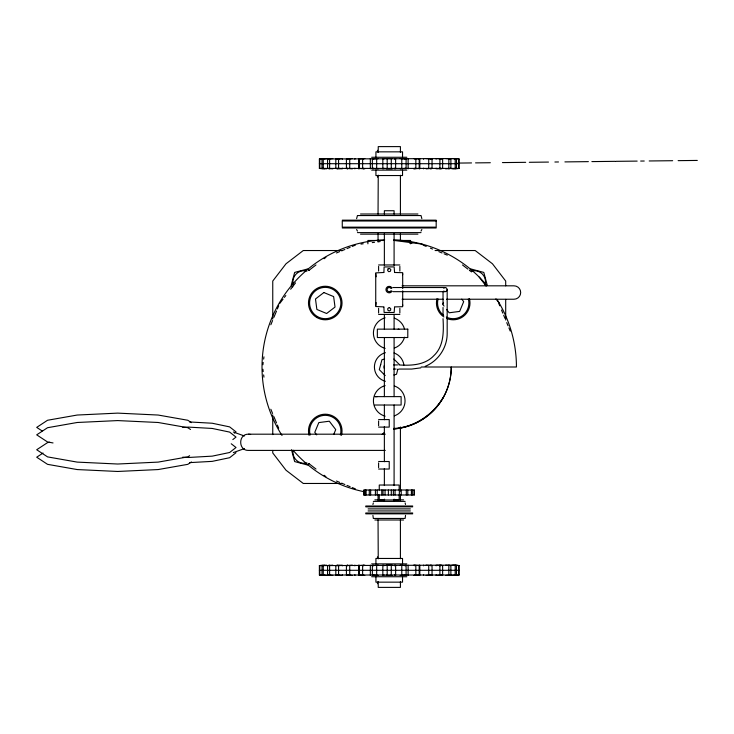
<?xml version="1.0" encoding="UTF-8"?>
<svg xmlns="http://www.w3.org/2000/svg" width="734" height="734" viewBox="0 0 734 734"><rect width="100%" height="100%" fill="white"/><g stroke="black" fill="none" stroke-linecap="round" stroke-linejoin="round"><path stroke-width="1.1" d="M375.735 305.665L376.129 302.591M402.663 274.7L402.718 273.718M262.9 364.743L263.194 362.477M263.644 359.091L263.937 356.825M380.561 364.926L380.689 364.468M392.938 287.526L445.107 287.526C447.768 287.425 447.758 291.765 445.107 291.664L392.947 291.664M372.918 504.478L373.331 502.937M405.535 515.369L405.122 518.452L373.331 518.452L372.918 515.369M270.837 324.749L272.589 320.538M273.892 317.372L276.516 311.06M277.388 308.95L278.691 305.794M333.704 434.482L335.732 429.601L329.3 421.215L318.822 422.591L314.776 432.354L316.703 434.867M397.773 369.532L397.892 369.074L396.507 374.276L393.837 374.991M443.538 302.454L442.73 304.399L444.015 306.078M356.614 218.631L357.44 215.548L421.022 215.548L421.848 218.631M421.022 231.063L421.848 229.522M372.358 168.848L372.358 158.553M406.095 168.848L406.095 158.553M372.358 575.447L372.358 565.152M406.095 575.447L406.095 565.152M279.562 303.683L283.04 299.16M284.425 297.353L285.81 295.545M290.664 289.214L295.527 282.884M442.941 398.012C432.381 415.16 413.903 427.619 393.507 428.463M359.256 168.848L359.256 158.553M419.206 168.848L419.206 158.553M359.256 575.447L359.256 565.152M419.206 575.447L419.206 565.152M469.375 270.552L470.944 268.983L483.807 272.424L487.248 285.287M309.087 463.448L307.518 465.017L294.655 461.576L291.499 449.786M382.203 434.427L384.194 432.565M234.412 433.115L236.009 431.867L229.632 426.885L212.218 423.234L189.555 421.958M232.825 439.574L236.009 437.088L229.632 432.097L212.218 428.445L188.418 427.105L182.757 427.427M236.009 452.722L229.632 457.713L212.218 461.365L189.555 462.631M308.73 270.525L315.969 264.965M324.107 258.726L325.914 257.34M443.648 288.132L445.107 287.526M43.031 453.043L36.7 457.209L47.545 464.338L77.189 469.558L117.679 471.467L158.168 469.558L187.812 464.338L191.427 461.961M189.62 455.695L187.812 456.887L158.168 462.108L117.679 464.016L77.189 462.108L47.545 456.887L36.7 449.749L47.545 442.62L49.747 442.235M425.215 366.349C438.235 361.045 447.254 347.586 447.171 333.52L447.171 289.6M386.203 158.553L392.25 158.553M386.203 168.848L392.25 168.848M386.203 565.152L392.25 565.152M386.203 575.447L392.25 575.447M347.457 168.848L346.42 168.407L346.42 158.984L347.457 158.553M431.005 168.848L432.042 168.407L432.042 158.984L431.005 158.553M347.457 575.447L346.42 575.016L346.42 565.593L347.457 565.152M431.005 575.447L432.042 575.016L432.042 565.593L431.005 565.152M336.447 252.973L339.603 251.661M341.714 250.789L344.87 249.487M346.98 248.615L350.136 247.303M352.247 246.431L355.403 245.119M233.329 452.584L244.45 448.593M372.67 158.984L378.276 158.553M400.186 168.848L405.792 168.407M372.67 565.593L378.276 565.152M400.186 575.447L405.792 575.016M384.616 359.009L381.955 359.724L379.294 369.661L385.203 375.569M337.484 168.848L335.823 168.407L335.823 158.984L337.484 158.553M440.969 168.848L442.63 168.407L442.63 158.984L440.969 158.553M337.484 575.447L335.823 575.016L335.823 565.593L337.484 565.152M440.969 575.447L442.63 575.016L442.63 565.593L440.969 565.152M358.88 158.984L364.78 158.553M413.682 168.848L419.582 168.407M358.88 565.593L364.78 565.152M413.682 575.447L419.582 575.016M420.802 367.853L411.664 369.064L398.947 369.064M329.777 168.848L327.566 168.407L327.566 158.984L329.777 158.553M448.685 168.848L450.887 168.407L450.887 158.984L448.685 158.553M329.777 575.447L327.566 575.016L327.566 565.593L329.777 565.152M448.685 575.447L450.887 575.016L450.887 565.593L448.685 565.152M346.42 158.984L352.348 158.553M426.105 168.848L432.042 168.407M346.42 565.593L352.348 565.152M426.105 575.447L432.042 575.016M324.667 168.848L322.006 168.407L322.006 158.984L324.667 158.553M453.796 168.848L456.456 168.407L456.456 158.984L453.796 158.553M324.667 575.447L322.006 575.016L322.006 565.593L324.667 565.152M453.796 575.447L456.456 575.016L456.456 565.593L453.796 565.152M335.823 158.984L341.53 158.553M436.923 168.848L442.63 168.407M335.823 565.593L341.53 565.152M436.923 575.447L442.63 575.016M319.382 158.984L456.08 158.553L459.08 158.984L459.08 168.407L319.382 168.407L319.382 158.984L323.006 158.553M319.382 565.593L456.08 565.152L459.08 565.593L459.08 575.016L319.382 575.016L319.382 565.593L323.006 565.152M327.566 158.984L332.796 158.553M445.657 168.848L450.887 168.407M455.456 168.848L459.08 168.407M327.566 565.593L332.796 565.152M445.657 575.447L450.887 575.016M455.456 575.447L459.08 575.016M322.006 158.984L326.529 158.553M451.924 168.848L456.456 168.407M322.006 565.593L326.529 565.152M451.924 575.447L456.456 575.016M360.972 244.092L363.238 243.789M372.276 242.605L374.542 242.303M377.927 241.862L380.184 241.559M385.277 434.189L248.523 434.189C238.1 433.794 238.1 450.804 248.523 450.41L385.277 450.41M323.006 168.848L319.382 168.407M455.456 158.553L459.08 158.984M323.006 575.447L319.382 575.016M455.456 565.152L459.08 565.593M451.924 158.553L456.456 158.984M326.529 168.848L322.006 168.407M451.924 565.152L456.456 565.593M326.529 575.447L322.006 575.016M445.657 158.553L450.887 158.984M332.796 168.848L327.566 168.407M375.193 396.635L375.799 396.626M445.657 565.152L450.887 565.593M332.796 575.447L327.566 575.016M436.923 158.553L442.63 158.984M457.933 163.086L471.54 162.93M475.559 162.884L490.34 162.728M502.432 162.59L525.691 162.333M529.287 162.297L548.481 162.076M554.895 162.012L558.491 161.966M564.914 161.902L588.374 161.636M591.879 161.599L615.138 161.342M615.808 161.333L637.158 161.104M640.663 161.058L644.241 161.021M649.205 160.966L672.656 160.709M678.133 160.645L697.3 160.434M341.53 168.848L335.823 168.407M436.923 565.152L442.63 565.593M341.53 575.447L335.823 575.016M398.131 329.153L398.966 329.144M413.682 158.553L419.582 158.984M426.105 158.553L432.042 158.984M352.348 168.848L346.42 168.407M364.78 168.848L358.88 168.407M413.682 565.152L419.582 565.593M426.105 565.152L432.042 565.593M352.348 575.447L346.42 575.016M364.78 575.447L358.88 575.016M400.186 158.553L405.792 158.984M378.276 168.848L372.67 168.407M376.028 396.635L377.349 396.626M400.186 565.152L405.792 565.593M378.276 575.447L372.67 575.016M371.643 157.269L406.819 157.269M319.382 163.7L358.651 163.7M358.88 163.7L419.582 163.7M419.811 163.7L459.08 163.7M371.643 170.123L406.819 170.123M360.522 214.007L417.94 214.007M342.264 220.172L436.189 220.172M342.264 227.98L436.189 227.98M357.44 232.605L421.022 232.605M360.522 234.146L417.94 234.146M383.708 240.468L367.899 240.468L367.899 243.816M394.754 240.468L410.563 240.468L410.563 243.816M342.503 250.533L303.28 250.533L286.012 263.781L272.754 281.049L272.754 319.134M435.069 250.533L475.182 250.533L492.45 263.781L505.698 281.049L505.698 285.838M378.606 264.965L399.856 264.965M383.919 272.488L375.735 272.883L375.735 306.509L383.919 306.895M394.543 272.488L402.663 272.681L402.718 288.572M402.067 285.82L513.974 285.82A6.707 6.707 0 0 1 520.681 292.527A6.707 6.707 0 0 1 513.974 299.233L446.566 299.233M402.067 299.233L443.143 299.233M394.543 306.895L402.663 306.702L402.718 290.811M378.606 314.418L399.856 314.418M393.608 364.936L397.516 364.936M398.957 364.936C411.068 365.761 424.913 365.193 433.822 355.696C443.932 346.237 443.74 331.392 443.033 318.666M421.206 367L516.442 367A127.211 127.211 0 0 0 497.046 299.49M393.608 369.064L396.131 369.064M374.78 396.635L401.113 396.626L401.113 405.021L374.78 405.021M378.606 419.582L389.231 419.582L389.231 427.105L378.606 427.105M378.606 461.512L389.231 461.512L389.231 469.035L378.606 469.035M342.503 483.467L303.28 483.467L286.012 470.219L272.754 452.951L272.754 450.447M363.926 490.009L414.371 490.009L414.371 494.991L363.926 494.991M374.872 499.854L384.653 499.854M393.809 499.854L403.581 499.854M373.331 501.395L405.122 501.395M365.752 506.02L412.71 506.02M365.752 506.836L412.71 506.836M368.092 508.891L410.361 508.891M368.092 510.947L410.361 510.947M365.752 513.002L412.71 513.002M365.752 513.828L412.71 513.828M374.872 519.993L403.581 519.993M371.643 563.877L406.819 563.877M319.382 570.3L358.651 570.3M358.88 570.3L419.582 570.3M419.811 570.3L459.08 570.3M371.643 576.731L406.819 576.731M182.757 457.163L188.418 457.484L212.218 456.144L229.632 452.502L236.009 447.511L231.228 443.767M393.773 240.385L422.151 244.119M409.572 243.046L411.829 243.349M445.107 291.664L443.639 291.059M248.523 434.189L250.624 434.464M53.041 442.941L47.545 441.978L36.7 434.84L47.545 427.711L77.189 422.49L117.679 420.582L158.168 422.49L187.812 427.711L190.519 429.491M233.329 432.014L244.45 435.996M423.059 245.119L426.215 246.431M430.427 248.175L432.537 249.046M438.849 251.661L442.015 252.973M444.116 253.845L447.281 255.157M336.447 481.027L339.603 482.339M341.714 483.211L344.87 484.513M346.98 485.385L350.136 486.697M352.247 487.569L355.403 488.881M191.427 422.637L187.812 420.261L158.168 415.04L117.679 413.123L77.189 415.04L47.545 420.261L36.7 427.39L42.122 430.95M462.493 264.965L467.916 269.13M469.723 270.525L471.531 271.91M308.73 463.475L315.969 469.035M324.107 475.274L325.914 476.66M309.087 270.552L307.518 268.983L294.655 272.424L291.205 285.287L292.774 286.856M393.837 359.009L399.168 364.339M479.183 277.048L486.156 286.132M495.909 298.848L499.395 303.39M461.75 299.133L463.686 301.646L459.64 311.409L449.162 312.785L446.593 309.436M356.614 229.522L357.44 231.063M498.891 303.683L499.762 305.794M501.515 310.005L502.818 313.161M503.689 315.271L505.001 318.428M506.744 322.639L508.056 325.804M508.928 327.905L510.231 331.071M270.837 409.251L272.589 413.462M273.892 416.628L276.516 422.94M277.388 425.05L278.691 428.206M405.122 502.937L405.535 504.478M376.129 276.791L375.735 273.718M262.9 369.257L263.194 371.523M263.644 374.909L263.937 377.175M402.663 304.683L402.718 305.665M505.698 299.389L505.698 320.015M458.649 158.984L458.649 168.407M458.649 565.593L458.649 575.016M455.19 158.984L455.19 168.407M455.19 565.593L455.19 575.016M448.841 158.984L448.841 168.407M448.841 565.593L448.841 575.016M443.033 291.765L443.033 304.096M443.033 307.509L443.033 314.858M440.565 158.553L440.565 159.223M440.565 168.169L440.565 168.848M440.565 565.152L440.565 565.831M440.565 574.777L440.565 575.447M439.895 158.984L439.895 168.407M439.895 565.593L439.895 575.016M439.446 158.553L439.446 159.223M439.446 168.169L439.446 168.848M439.446 565.152L439.446 565.831M439.446 574.777L439.446 575.447M436.134 158.553L436.134 159.223M436.134 168.169L436.134 168.848M436.134 565.152L436.134 565.831M436.134 574.777L436.134 575.447M430.766 158.553L430.766 159.223M430.766 168.169L430.766 168.848M430.766 565.152L430.766 565.831M430.766 574.777L430.766 575.447M428.729 158.984L428.729 168.407M428.729 565.593L428.729 575.016M423.582 158.553L423.582 159.223M423.582 168.169L423.582 168.848M423.582 565.152L423.582 565.831M423.582 574.777L423.582 575.447M419.811 158.553L419.811 168.848M419.811 565.152L419.811 575.447M415.839 158.984L415.839 168.407M415.839 565.593L415.839 575.016M414.903 158.553L414.903 159.223M414.903 168.169L414.903 168.848M414.903 565.152L414.903 565.831M414.903 574.777L414.903 575.447M414.104 490.009L414.104 494.991M412.324 490.009L412.324 494.991M411.407 490.009L411.407 494.991M408.132 158.553L408.132 168.848M408.132 565.152L408.132 575.447M407.783 490.009L407.783 494.991M406.306 490.009L406.306 494.991M405.095 158.553L405.095 159.223M405.095 168.169L405.095 168.848M405.095 565.152L405.095 565.831M405.095 574.777L405.095 575.447M402.535 157.269L402.535 151.846L375.927 151.846L375.927 157.269M402.535 170.123L402.535 175.545L375.927 175.545L375.927 170.123M402.535 563.877L402.535 558.455L375.927 558.455L375.927 563.877M402.535 576.731L402.535 582.154L375.927 582.154L375.927 576.731M401.782 158.984L401.782 168.407M401.782 565.593L401.782 575.016M401.223 490.009L401.223 494.991M400.415 152.342L400.415 146.607L378.239 146.607L378.239 152.323M400.415 175.252L400.415 214.209M400.415 233.687L400.415 240.568M400.415 426.977L400.415 491.147M400.415 494.578L400.415 500.313M400.415 519.791L400.415 558.748M400.415 581.658L400.415 587.393L378.239 587.393L378.239 581.677M399.856 266.369L399.856 271.094M399.856 308.298L399.856 313.023M399.351 490.009L399.351 494.991M399.168 490.009L399.168 485.027L379.258 485.027L379.258 490.009M399.177 494.991L399.177 499.973L379.249 499.973L379.249 494.991M395.626 158.553L395.626 168.848M395.626 565.152L395.626 575.447M395.057 490.009L395.057 494.991M394.598 158.553L394.598 159.223M394.598 168.169L394.598 168.848M394.543 272.094L394.149 266.901L384.111 266.947L383.919 272.094M394.543 307.289L394.149 312.491L384.111 312.436L383.919 307.289M394.598 565.152L394.598 565.831M394.598 574.777L394.598 575.447M394.094 214.154L394.094 210.731L384.368 210.731L384.368 214.154M394.094 233.504L394.094 265.387M394.094 314.336L394.094 329.144M394.094 337.53L394.094 396.626M394.094 405.021L394.094 485.532M394.094 499.138L394.094 501.405M393.369 490.009L393.369 494.991M391.277 158.984L391.277 168.407M391.295 490.009L391.295 494.991M391.277 565.593L391.277 575.016M388.369 490.009L388.369 494.991M387.185 158.984L387.185 168.407M387.185 565.593L387.185 575.016M385.056 490.009L385.056 494.991M384.368 233.504L384.368 265.387M384.368 314.336L384.368 329.144M384.368 337.53L384.368 396.626M384.368 405.021L384.368 419.756M384.368 426.564L384.368 461.714M384.368 468.521L384.368 485.532M384.368 499.138L384.368 501.405M383.864 158.553L383.864 159.223M383.864 168.169L383.864 168.848M383.864 565.152L383.864 565.831M383.864 574.777L383.864 575.447M383.02 490.009L383.02 494.991M382.836 158.553L382.836 168.848M382.836 565.152L382.836 575.447M381.763 490.009L381.763 494.991M378.606 266.369L378.606 271.094M378.606 308.298L378.606 313.023M378.606 420.977L378.606 425.702M378.606 462.906L378.606 467.631M378.239 175.16L378.047 214.126M378.239 558.84L378.047 519.874M378.047 233.623L378.047 241.642M378.047 494.643L378.047 500.377M377.478 150.268L377.478 151.846M377.478 175.545L377.478 177.123M377.478 556.877L377.478 558.455M377.478 582.154L377.478 583.732M377.203 490.009L377.203 494.991M376.67 158.984L376.67 168.407M376.67 565.593L376.67 575.016M375.404 490.009L375.404 494.991M373.367 158.553L373.367 159.223M373.367 168.169L373.367 168.848M373.367 565.152L373.367 565.831M373.367 574.777L373.367 575.447M370.642 490.009L370.642 494.991M370.331 158.553L370.331 168.848M370.331 565.152L370.331 575.447M369.294 490.009L369.294 494.991M366.101 490.009L366.101 494.991M365.339 490.009L365.339 494.991M363.559 158.553L363.559 159.223M363.559 168.169L363.559 168.848M363.559 565.152L363.559 565.831M363.559 574.777L363.559 575.447M362.624 158.984L362.624 168.407M362.624 565.593L362.624 575.016M358.651 158.553L358.651 168.848M358.651 565.152L358.651 575.447M354.88 158.553L354.88 159.223M354.88 168.169L354.88 168.848M354.88 565.152L354.88 565.831M354.88 574.777L354.88 575.447M349.733 158.984L349.733 168.407M349.733 565.593L349.733 575.016M347.696 158.553L347.696 159.223M347.696 168.169L347.696 168.848M347.696 565.152L347.696 565.831M347.696 574.777L347.696 575.447M342.328 158.553L342.328 159.223M342.328 168.169L342.328 168.848M342.328 565.152L342.328 565.831M342.328 574.777L342.328 575.447M339.007 158.553L339.007 159.223M339.007 168.169L339.007 168.848M339.007 565.152L339.007 565.831M339.007 574.777L339.007 575.447M338.567 158.984L338.567 168.407M338.567 565.593L338.567 575.016M337.888 158.553L337.888 159.223M337.888 168.169L337.888 168.848M337.888 565.152L337.888 565.831M337.888 574.777L337.888 575.447M329.612 158.984L329.612 168.407M329.612 565.593L329.612 575.016M323.272 158.984L323.272 168.407M323.272 565.593L323.272 575.016M319.804 158.984L319.804 168.407M319.804 565.593L319.804 575.016M272.754 414.866L272.754 434.611M384.212 368.349A5.193 5.193 0 0 1 384.212 365.651M392.002 291.214A3.239 3.239 0 0 1 387.112 292.077A3.239 3.239 0 0 1 387.112 287.113A3.239 3.239 0 0 1 392.002 287.976M390.662 291.059A2.064 2.064 0 0 1 387.736 291.059A2.064 2.064 0 0 1 387.736 288.132A2.064 2.064 0 0 1 390.662 288.132M391.396 290.866A2.541 2.541 0 0 1 390.993 291.398M390.47 291.802A2.541 2.541 0 0 1 389.855 292.049M387.928 287.389A2.541 2.541 0 0 1 388.534 287.141M389.855 287.141A2.541 2.541 0 0 1 390.47 287.389M390.993 287.792A2.541 2.541 0 0 1 391.396 288.324M393.543 428.876A62.023 62.023 0 0 0 451.254 367L451.254 367.11A62.023 62.023 0 0 1 393.543 428.986M404.507 337.2A15.809 15.809 0 0 1 394.332 348.072M385.139 348.375A15.809 15.809 0 0 1 385.139 317.831M394.332 318.143A15.809 15.809 0 0 1 404.507 329.016M394.332 385.928A15.809 15.809 0 0 1 394.332 415.857M385.139 416.169A15.809 15.809 0 0 1 385.139 385.625M469.411 298.683A16.772 16.772 0 0 1 446.786 318.519M443.896 316.969A16.772 16.772 0 0 1 437.005 298.683M309.051 435.317A16.772 16.772 0 0 1 325.254 414.205A16.772 16.772 0 0 1 341.457 435.317M364.092 491.707A127.211 127.211 0 0 1 293.802 451.116M282.021 435.482A127.211 127.211 0 0 1 384.671 239.871M393.791 239.871A127.211 127.211 0 0 1 486.908 285.508M385.396 381.313A14.818 14.818 0 0 1 385.396 352.687M393.993 352.971A14.818 14.818 0 0 1 403.92 365.064M310.133 435.033A15.653 15.653 0 0 1 325.254 415.325A15.653 15.653 0 0 1 340.374 435.033M468.329 298.967A15.653 15.653 0 0 1 446.281 317.06M443.675 315.446A15.653 15.653 0 0 1 438.088 298.967M293.297 284.728A11.148 11.148 0 0 1 306.959 271.075M471.503 271.075A11.148 11.148 0 0 1 485.156 284.728M306.959 462.925A11.148 11.148 0 0 1 293.095 450.217M388.075 268.864L387.598 270.47L388.754 271.69L390.378 271.305L390.864 269.699L389.708 268.479L388.075 268.864M323.868 292.545L315.492 298.977L316.868 309.454L326.63 313.501L335.016 307.069L333.64 296.591L323.868 292.545M389.231 307.629L387.781 308.464L387.781 310.143L389.231 310.977L390.681 310.143L390.681 308.464L389.231 307.629M436.189 220.998L342.264 220.998L342.273 227.164L436.189 227.164L436.179 220.998M407.792 329.144L377.349 329.144L377.349 337.53L407.792 337.53L407.792 329.144M364.055 494.991L364.055 490.009L363.972 494.991M316.868 317.547A16.772 16.772 0 0 0 342.026 303.023A16.772 16.772 0 0 0 316.868 288.499A16.772 16.772 0 0 0 316.868 317.547M317.427 316.583A15.653 15.653 0 0 0 340.906 303.023A15.653 15.653 0 0 0 317.427 289.462A15.653 15.653 0 0 0 317.427 316.583"/></g></svg>
